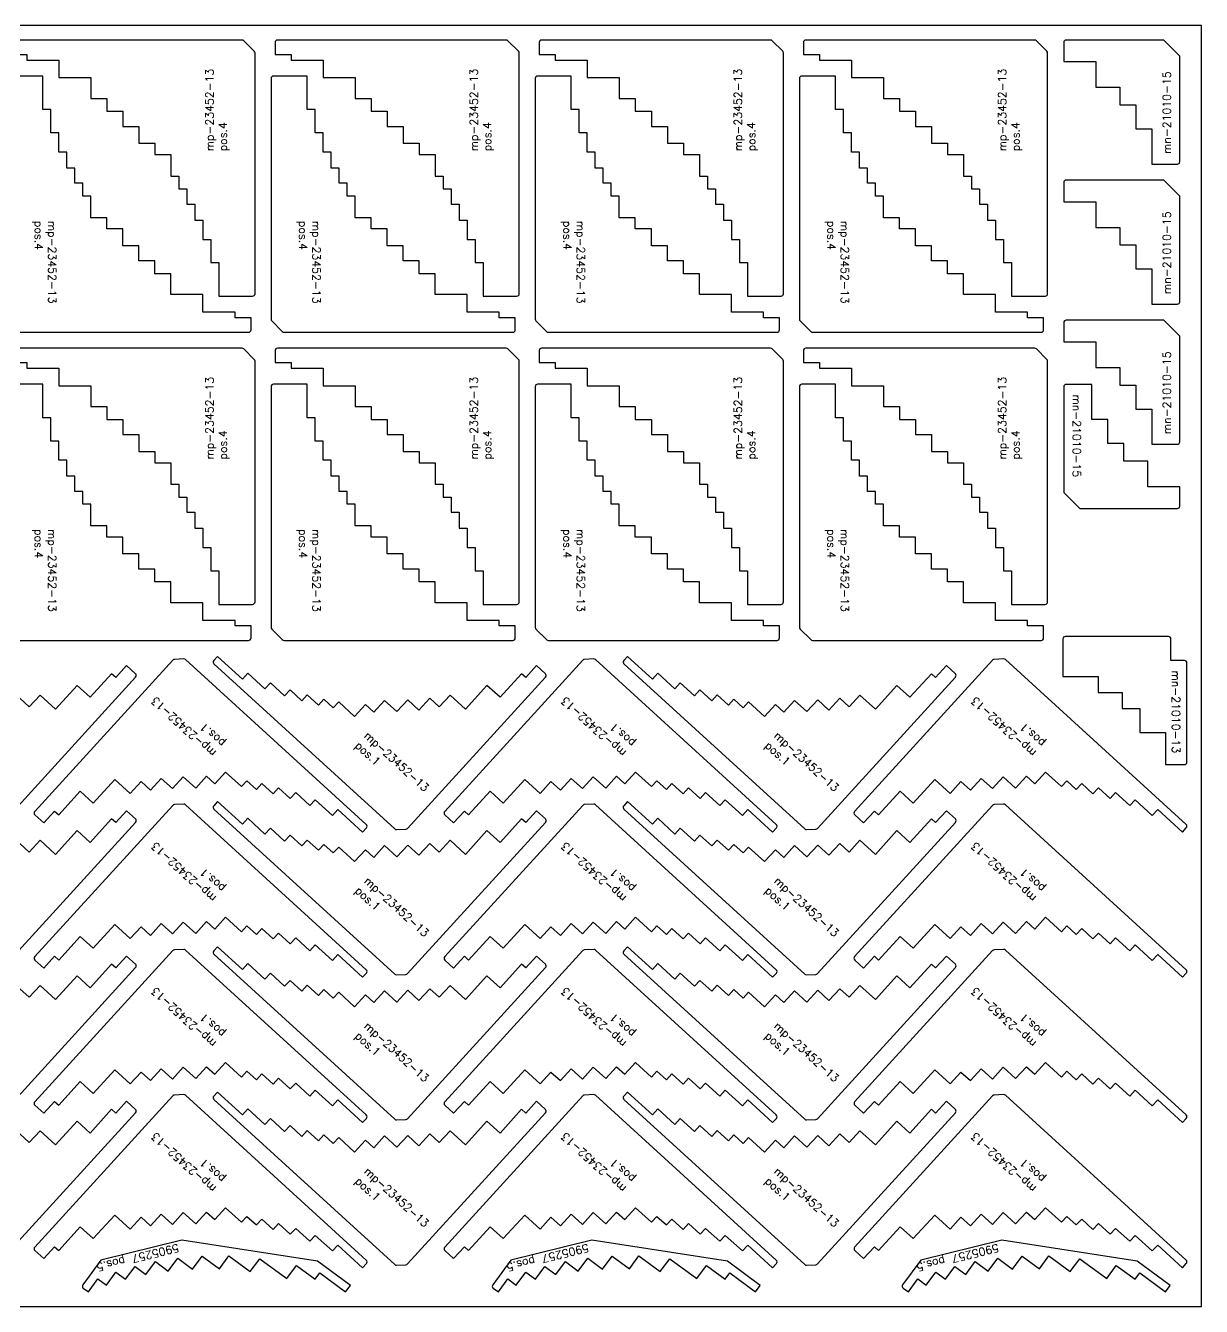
# Model space of a CAD drawing. Header units: millimetres. Extents: x 2625 to 5125, y -105 to 1600.
# Drawn here: x 3656 to 5125, y 0 to 1600 of the extents above; entities that cross this region are included whole.
import ezdxf

# ---------------------------------------------------------------- set-up
doc = ezdxf.new("R2010")
doc.units = ezdxf.units.MM
for name, color, linetype in [('5905257', 7, 'Continuous'), ('MN-21010 13', 7, 'Continuous'), ('MN-21010-15', 7, 'Continuous'), ('mp-23452-13', 7, 'Continuous'), ('sheet', 24, 'Continuous'), ('Texto', 7, 'Continuous')]:
    doc.layers.add(name, color=color, linetype=linetype)
doc.styles.get("Standard").update_dxf_attribs({"font": 'txt.shx'})

msp = doc.modelspace()

# ---------------------------------------------------------------- linework, layer by layer
at = {"layer": '5905257', "color": 4}
for points in [[(4062.1, 26.2), (4021, 56.4), (3851.7, 82.6), (3750.4, 57.7), (3727.9, 27.1, 0.414214), (3728.5, 22.9), (3735, 18.2), (3746.8, 34.3), (3757.3, 26.6), (3769.1, 42.7), (3781.2, 33.9), (3793.1, 50), (3806.8, 39.9), (3818.6, 56), (3834.7, 44.2), (3846.6, 60.3), (3865.1, 46.7), (3876.9, 62.9), (3898.7, 46.9), (3910.5, 63), (3937.1, 43.5), (3949, 59.6), (3982.8, 34.8), (3994.7, 50.9), (4018, 33.8), (4024, 41.8), (4056.2, 18.2)], [(4574.1, 26.2), (4533, 56.4), (4363.7, 82.6), (4262.4, 57.7), (4239.9, 27.1, 0.414214), (4240.6, 22.9), (4247, 18.2), (4258.8, 34.3), (4269.3, 26.6), (4281.2, 42.7), (4293.2, 33.9), (4305.1, 50), (4318.8, 39.9), (4330.6, 56), (4346.7, 44.2), (4358.6, 60.3), (4377.1, 46.7), (4388.9, 62.9), (4410.7, 46.9), (4422.5, 63), (4449.2, 43.5), (4461, 59.6), (4494.8, 34.8), (4506.7, 50.9), (4530.1, 33.8), (4536, 41.8), (4568.2, 18.2)], [(5086.2, 26.2), (5045, 56.4), (4875.7, 82.6), (4774.4, 57.7), (4751.9, 27.1, 0.414214), (4752.6, 22.9), (4759, 18.2), (4770.9, 34.3), (4781.3, 26.6), (4793.2, 42.7), (4805.3, 33.9), (4817.1, 50), (4830.8, 39.9), (4842.6, 56), (4858.8, 44.2), (4870.6, 60.3), (4889.1, 46.7), (4901, 62.9), (4922.7, 46.9), (4934.6, 63), (4961.2, 43.5), (4973, 59.6), (5006.9, 34.8), (5018.7, 50.9), (5042.1, 33.8), (5048, 41.8), (5080.2, 18.2)]]:
    msp.add_lwpolyline(points, format="xyb", close=True, dxfattribs=at)
at = {"layer": 'MN-21010 13', "color": 4}
msp.add_lwpolyline([(5087, 806.8), (5087, 833.8, 0.414214), (5084, 836.8), (4955, 836.8, 0.414214), (4952, 833.8), (4952, 786.8), (4996, 786.8), (4996, 766.8), (5026, 766.8), (5026, 746.8), (5048, 746.8), (5048, 716.8), (5080, 716.8), (5080, 676.8), (5104, 676.8, 0.414214), (5107, 679.8), (5107, 803.8, 0.414214), (5104, 806.8)], format="xyb", close=True, dxfattribs=at)
at = {"layer": 'MN-21010-15', "color": 4}
for points in [[(5095, 1427, 0.414214), (5098, 1430), (5098, 1562), (5078, 1582), (4956, 1582, 0.414214), (4953, 1579), (4953, 1555), (4993, 1555), (4993, 1523), (5023, 1523), (5023, 1501), (5043, 1501), (5043, 1471), (5063, 1471), (5063, 1427)], [(5095, 1252, 0.414214), (5098, 1255), (5098, 1387), (5078, 1407), (4956, 1407, 0.414214), (4953, 1404), (4953, 1380), (4993, 1380), (4993, 1348), (5023, 1348), (5023, 1326), (5043, 1326), (5043, 1296), (5063, 1296), (5063, 1252)], [(5095, 1077, 0.414214), (5098, 1080), (5098, 1212), (5078, 1232), (4956, 1232, 0.414214), (4953, 1229), (4953, 1205), (4993, 1205), (4993, 1173), (5023, 1173), (5023, 1151), (5043, 1151), (5043, 1121), (5063, 1121), (5063, 1077)], [(4956, 1151.8, 0.414214), (4953, 1148.8), (4953, 1016.8), (4973, 996.8), (5095, 996.8, 0.414214), (5098, 999.8), (5098, 1023.8), (5058, 1023.8), (5058, 1055.8), (5028, 1055.8), (5028, 1077.8), (5008, 1077.8), (5008, 1107.8), (4988, 1107.8), (4988, 1151.8)]]:
    msp.add_lwpolyline(points, format="xyb", close=True, dxfattribs=at)
at = {"layer": 'mp-23452-13', "color": 4}
for points in [[(3638, 1564), (3658, 1564), (3658, 1557), (3698, 1557), (3698, 1535), (3738, 1535), (3738, 1509), (3758, 1509), (3758, 1493), (3778, 1493), (3778, 1474), (3798, 1474), (3798, 1453), (3818, 1453), (3818, 1439), (3838, 1439), (3838, 1412), (3848, 1412), (3848, 1396), (3858, 1396), (3858, 1377), (3868, 1377), (3868, 1357), (3878, 1357), (3878, 1333), (3888, 1333), (3888, 1304), (3898, 1304), (3898, 1262), (3940, 1262, 0.414214), (3943, 1265), (3943, 1565.8, 0.198912), (3942.1, 1567.9), (3928.9, 1581.1, 0.198912), (3926.8, 1582), (3641, 1582, 0.414214)], [(3649.2, 1217), (3935, 1217, 0.414214), (3938, 1220), (3938, 1235), (3918, 1235), (3918, 1242), (3878, 1242), (3878, 1264), (3838, 1264), (3838, 1290), (3818, 1290), (3818, 1306), (3798, 1306), (3798, 1325), (3778, 1325), (3778, 1346), (3758, 1346), (3758, 1360), (3738, 1360), (3738, 1387), (3728, 1387), (3728, 1403), (3718, 1403), (3718, 1422), (3708, 1422), (3708, 1442), (3698, 1442), (3698, 1466), (3688, 1466), (3688, 1495), (3678, 1495), (3678, 1537), (3636, 1537, 0.414214)], [(3638, 1179), (3658, 1179), (3658, 1172), (3698, 1172), (3698, 1150), (3738, 1150), (3738, 1124), (3758, 1124), (3758, 1108), (3778, 1108), (3778, 1089), (3798, 1089), (3798, 1068), (3818, 1068), (3818, 1054), (3838, 1054), (3838, 1027), (3848, 1027), (3848, 1011), (3858, 1011), (3858, 992), (3868, 992), (3868, 972), (3878, 972), (3878, 948), (3888, 948), (3888, 919), (3898, 919), (3898, 877), (3940, 877, 0.414214), (3943, 880), (3943, 1180.8, 0.198912), (3942.1, 1182.9), (3928.9, 1196.1, 0.198912), (3926.8, 1197), (3641, 1197, 0.414214)], [(3649.2, 832), (3935, 832, 0.414214), (3938, 835), (3938, 850), (3918, 850), (3918, 857), (3878, 857), (3878, 879), (3838, 879), (3838, 905), (3818, 905), (3818, 921), (3798, 921), (3798, 940), (3778, 940), (3778, 961), (3758, 961), (3758, 975), (3738, 975), (3738, 1002), (3728, 1002), (3728, 1018), (3718, 1018), (3718, 1037), (3708, 1037), (3708, 1057), (3698, 1057), (3698, 1081), (3688, 1081), (3688, 1110), (3678, 1110), (3678, 1152), (3636, 1152, 0.414214)], [(3621.5, 597.2), (3793.9, 786.1, 0.414214), (3793.7, 790.4), (3782.6, 800.5), (3769.1, 785.7), (3763.9, 790.4), (3737, 760.9), (3720.7, 775.7), (3693.7, 746.2), (3674.5, 763.7), (3661.1, 748.9), (3649.2, 759.7)], [(3621.5, 415.8), (3793.9, 604.7, 0.414214), (3793.7, 609), (3782.6, 619.1), (3769.1, 604.3), (3763.9, 609), (3737, 579.5), (3720.7, 594.3), (3693.7, 564.7), (3674.5, 582.3), (3661.1, 567.5), (3649.2, 578.3)], [(3621.5, 234.4), (3793.9, 423.3, 0.414214), (3793.7, 427.5), (3782.6, 437.7), (3769.1, 422.9), (3763.9, 427.6), (3737, 398.1), (3720.7, 412.9), (3693.7, 383.3), (3674.5, 400.9), (3661.1, 386.1), (3649.2, 396.9)], [(3621.5, 53), (3793.9, 241.9, 0.414214), (3793.7, 246.1), (3782.6, 256.2), (3769.1, 241.5), (3763.9, 246.2), (3737, 216.6), (3720.7, 231.5), (3693.7, 201.9), (3674.5, 219.5), (3661.1, 204.7), (3649.2, 215.5)]]:
    msp.add_lwpolyline(points, format="xyb", dxfattribs=at)
for points in [[(4228, 1262), (4270, 1262, 0.414214), (4273, 1265), (4273, 1565.8, 0.198912), (4272.1, 1567.9), (4258.9, 1581.1, 0.198912), (4256.8, 1582), (3971, 1582, 0.414214), (3968, 1579), (3968, 1564), (3988, 1564), (3988, 1557), (4028, 1557), (4028, 1535), (4068, 1535), (4068, 1509), (4088, 1509), (4088, 1493), (4108, 1493), (4108, 1474), (4128, 1474), (4128, 1453), (4148, 1453), (4148, 1439), (4168, 1439), (4168, 1412), (4178, 1412), (4178, 1396), (4188, 1396), (4188, 1377), (4198, 1377), (4198, 1357), (4208, 1357), (4208, 1333), (4218, 1333), (4218, 1304), (4228, 1304)], [(4558, 1262), (4600, 1262, 0.414214), (4603, 1265), (4603, 1565.8, 0.198912), (4602.1, 1567.9), (4588.9, 1581.1, 0.198912), (4586.8, 1582), (4301, 1582, 0.414214), (4298, 1579), (4298, 1564), (4318, 1564), (4318, 1557), (4358, 1557), (4358, 1535), (4398, 1535), (4398, 1509), (4418, 1509), (4418, 1493), (4438, 1493), (4438, 1474), (4458, 1474), (4458, 1453), (4478, 1453), (4478, 1439), (4498, 1439), (4498, 1412), (4508, 1412), (4508, 1396), (4518, 1396), (4518, 1377), (4528, 1377), (4528, 1357), (4538, 1357), (4538, 1333), (4548, 1333), (4548, 1304), (4558, 1304)], [(4888, 1262), (4930, 1262, 0.414214), (4933, 1265), (4933, 1565.8, 0.198912), (4932.1, 1567.9), (4918.9, 1581.1, 0.198912), (4916.8, 1582), (4631, 1582, 0.414214), (4628, 1579), (4628, 1564), (4648, 1564), (4648, 1557), (4688, 1557), (4688, 1535), (4728, 1535), (4728, 1509), (4748, 1509), (4748, 1493), (4768, 1493), (4768, 1474), (4788, 1474), (4788, 1453), (4808, 1453), (4808, 1439), (4828, 1439), (4828, 1412), (4838, 1412), (4838, 1396), (4848, 1396), (4848, 1377), (4858, 1377), (4858, 1357), (4868, 1357), (4868, 1333), (4878, 1333), (4878, 1304), (4888, 1304)], [(4008, 1537), (3966, 1537, 0.414214), (3963, 1534), (3963, 1233.2, 0.198912), (3963.9, 1231.1), (3977.1, 1217.9, 0.198912), (3979.2, 1217), (4265, 1217, 0.414214), (4268, 1220), (4268, 1235), (4248, 1235), (4248, 1242), (4208, 1242), (4208, 1264), (4168, 1264), (4168, 1290), (4148, 1290), (4148, 1306), (4128, 1306), (4128, 1325), (4108, 1325), (4108, 1346), (4088, 1346), (4088, 1360), (4068, 1360), (4068, 1387), (4058, 1387), (4058, 1403), (4048, 1403), (4048, 1422), (4038, 1422), (4038, 1442), (4028, 1442), (4028, 1466), (4018, 1466), (4018, 1495), (4008, 1495)], [(4338, 1537), (4296, 1537, 0.414214), (4293, 1534), (4293, 1233.2, 0.198912), (4293.9, 1231.1), (4307.1, 1217.9, 0.198912), (4309.2, 1217), (4595, 1217, 0.414214), (4598, 1220), (4598, 1235), (4578, 1235), (4578, 1242), (4538, 1242), (4538, 1264), (4498, 1264), (4498, 1290), (4478, 1290), (4478, 1306), (4458, 1306), (4458, 1325), (4438, 1325), (4438, 1346), (4418, 1346), (4418, 1360), (4398, 1360), (4398, 1387), (4388, 1387), (4388, 1403), (4378, 1403), (4378, 1422), (4368, 1422), (4368, 1442), (4358, 1442), (4358, 1466), (4348, 1466), (4348, 1495), (4338, 1495)], [(4668, 1537), (4626, 1537, 0.414214), (4623, 1534), (4623, 1233.2, 0.198912), (4623.9, 1231.1), (4637.1, 1217.9, 0.198912), (4639.2, 1217), (4925, 1217, 0.414214), (4928, 1220), (4928, 1235), (4908, 1235), (4908, 1242), (4868, 1242), (4868, 1264), (4828, 1264), (4828, 1290), (4808, 1290), (4808, 1306), (4788, 1306), (4788, 1325), (4768, 1325), (4768, 1346), (4748, 1346), (4748, 1360), (4728, 1360), (4728, 1387), (4718, 1387), (4718, 1403), (4708, 1403), (4708, 1422), (4698, 1422), (4698, 1442), (4688, 1442), (4688, 1466), (4678, 1466), (4678, 1495), (4668, 1495)], [(4228, 877), (4270, 877, 0.414214), (4273, 880), (4273, 1180.8, 0.198912), (4272.1, 1182.9), (4258.9, 1196.1, 0.198912), (4256.8, 1197), (3971, 1197, 0.414214), (3968, 1194), (3968, 1179), (3988, 1179), (3988, 1172), (4028, 1172), (4028, 1150), (4068, 1150), (4068, 1124), (4088, 1124), (4088, 1108), (4108, 1108), (4108, 1089), (4128, 1089), (4128, 1068), (4148, 1068), (4148, 1054), (4168, 1054), (4168, 1027), (4178, 1027), (4178, 1011), (4188, 1011), (4188, 992), (4198, 992), (4198, 972), (4208, 972), (4208, 948), (4218, 948), (4218, 919), (4228, 919)], [(4558, 877), (4600, 877, 0.414214), (4603, 880), (4603, 1180.8, 0.198912), (4602.1, 1182.9), (4588.9, 1196.1, 0.198912), (4586.8, 1197), (4301, 1197, 0.414214), (4298, 1194), (4298, 1179), (4318, 1179), (4318, 1172), (4358, 1172), (4358, 1150), (4398, 1150), (4398, 1124), (4418, 1124), (4418, 1108), (4438, 1108), (4438, 1089), (4458, 1089), (4458, 1068), (4478, 1068), (4478, 1054), (4498, 1054), (4498, 1027), (4508, 1027), (4508, 1011), (4518, 1011), (4518, 992), (4528, 992), (4528, 972), (4538, 972), (4538, 948), (4548, 948), (4548, 919), (4558, 919)], [(4888, 877), (4930, 877, 0.414214), (4933, 880), (4933, 1180.8, 0.198912), (4932.1, 1182.9), (4918.9, 1196.1, 0.198912), (4916.8, 1197), (4631, 1197, 0.414214), (4628, 1194), (4628, 1179), (4648, 1179), (4648, 1172), (4688, 1172), (4688, 1150), (4728, 1150), (4728, 1124), (4748, 1124), (4748, 1108), (4768, 1108), (4768, 1089), (4788, 1089), (4788, 1068), (4808, 1068), (4808, 1054), (4828, 1054), (4828, 1027), (4838, 1027), (4838, 1011), (4848, 1011), (4848, 992), (4858, 992), (4858, 972), (4868, 972), (4868, 948), (4878, 948), (4878, 919), (4888, 919)], [(4008, 1152), (3966, 1152, 0.414214), (3963, 1149), (3963, 848.2, 0.198912), (3963.9, 846.1), (3977.1, 832.9, 0.198912), (3979.2, 832), (4265, 832, 0.414214), (4268, 835), (4268, 850), (4248, 850), (4248, 857), (4208, 857), (4208, 879), (4168, 879), (4168, 905), (4148, 905), (4148, 921), (4128, 921), (4128, 940), (4108, 940), (4108, 961), (4088, 961), (4088, 975), (4068, 975), (4068, 1002), (4058, 1002), (4058, 1018), (4048, 1018), (4048, 1037), (4038, 1037), (4038, 1057), (4028, 1057), (4028, 1081), (4018, 1081), (4018, 1110), (4008, 1110)], [(4338, 1152), (4296, 1152, 0.414214), (4293, 1149), (4293, 848.2, 0.198912), (4293.9, 846.1), (4307.1, 832.9, 0.198912), (4309.2, 832), (4595, 832, 0.414214), (4598, 835), (4598, 850), (4578, 850), (4578, 857), (4538, 857), (4538, 879), (4498, 879), (4498, 905), (4478, 905), (4478, 921), (4458, 921), (4458, 940), (4438, 940), (4438, 961), (4418, 961), (4418, 975), (4398, 975), (4398, 1002), (4388, 1002), (4388, 1018), (4378, 1018), (4378, 1037), (4368, 1037), (4368, 1057), (4358, 1057), (4358, 1081), (4348, 1081), (4348, 1110), (4338, 1110)], [(4668, 1152), (4626, 1152, 0.414214), (4623, 1149), (4623, 848.2, 0.198912), (4623.9, 846.1), (4637.1, 832.9, 0.198912), (4639.2, 832), (4925, 832, 0.414214), (4928, 835), (4928, 850), (4908, 850), (4908, 857), (4868, 857), (4868, 879), (4828, 879), (4828, 905), (4808, 905), (4808, 921), (4788, 921), (4788, 940), (4768, 940), (4768, 961), (4748, 961), (4748, 975), (4728, 975), (4728, 1002), (4718, 1002), (4718, 1018), (4708, 1018), (4708, 1037), (4698, 1037), (4698, 1057), (4688, 1057), (4688, 1081), (4678, 1081), (4678, 1110), (4668, 1110)], [(4077.4, 592.5), (4082.2, 597.7, 0.414214), (4082, 601.9), (3856.1, 808, 0.198912), (3854, 808.8), (3842.3, 808.3, 0.198912), (3840.2, 807.3), (3667.8, 618.4, 0.414214), (3668, 614.1), (3679.1, 604), (3692.6, 618.8), (3697.8, 614.1), (3724.7, 643.6), (3741, 628.8), (3767.9, 658.3), (3787.1, 640.8), (3800.6, 655.6), (3812.4, 644.8), (3825.9, 659.6), (3840, 646.8), (3853.4, 661.5), (3869, 647.4), (3882.4, 662.2), (3892.8, 652.7), (3906.3, 667.5), (3926.2, 649.3), (3932.9, 656.7), (3944.8, 645.9), (3951.5, 653.3), (3965.5, 640.5), (3972.3, 647.9), (3987.1, 634.4), (3993.8, 641.8), (4011.5, 625.6), (4018.3, 633), (4039.7, 613.4), (4046.4, 620.8)], [(3896.3, 812), (3891.5, 806.8, 0.414214), (3891.7, 802.6), (4117.6, 596.5, 0.198912), (4119.7, 595.7), (4131.4, 596.2, 0.198912), (4133.5, 597.2), (4305.9, 786.1, 0.414214), (4305.7, 790.4), (4294.6, 800.5), (4281.1, 785.7), (4275.9, 790.4), (4249, 760.9), (4232.7, 775.7), (4205.8, 746.2), (4186.6, 763.7), (4173.1, 748.9), (4161.3, 759.7), (4147.8, 744.9), (4133.7, 757.7), (4120.3, 743), (4104.7, 757.1), (4091.3, 742.3), (4080.9, 751.8), (4067.4, 737), (4047.5, 755.2), (4040.8, 747.8), (4028.9, 758.6), (4022.2, 751.2), (4008.2, 764), (4001.4, 756.6), (3986.7, 770.1), (3979.9, 762.7), (3962.2, 778.9), (3955.4, 771.5), (3934, 791.1), (3927.3, 783.7)], [(4589.5, 592.5), (4594.2, 597.7, 0.414214), (4594, 601.9), (4368.1, 808, 0.198912), (4366, 808.8), (4354.3, 808.3, 0.198912), (4352.3, 807.3), (4179.9, 618.4, 0.414214), (4180, 614.1), (4191.1, 604), (4204.6, 618.8), (4209.8, 614.1), (4236.7, 643.6), (4253, 628.8), (4280, 658.3), (4299.2, 640.8), (4312.6, 655.6), (4324.5, 644.8), (4337.9, 659.6), (4352, 646.8), (4365.5, 661.5), (4381, 647.4), (4394.5, 662.2), (4404.8, 652.7), (4418.3, 667.5), (4438.2, 649.3), (4445, 656.7), (4456.8, 645.9), (4463.5, 653.3), (4477.6, 640.5), (4484.3, 647.9), (4499.1, 634.4), (4505.8, 641.8), (4523.5, 625.6), (4530.3, 633), (4551.7, 613.4), (4558.4, 620.8)], [(4408.3, 812), (4403.6, 806.8, 0.414214), (4403.7, 802.6), (4629.6, 596.5, 0.198912), (4631.8, 595.7), (4643.4, 596.2, 0.198912), (4645.5, 597.2), (4817.9, 786.1, 0.414214), (4817.7, 790.4), (4806.6, 800.5), (4793.1, 785.7), (4788, 790.4), (4761, 760.9), (4744.7, 775.7), (4717.8, 746.2), (4698.6, 763.7), (4685.1, 748.9), (4673.3, 759.7), (4659.8, 744.9), (4645.8, 757.7), (4632.3, 743), (4616.8, 757.1), (4603.3, 742.3), (4592.9, 751.8), (4579.5, 737), (4559.5, 755.2), (4552.8, 747.8), (4541, 758.6), (4534.2, 751.2), (4520.2, 764), (4513.4, 756.6), (4498.7, 770.1), (4491.9, 762.7), (4474.2, 778.9), (4467.5, 771.5), (4446, 791.1), (4439.3, 783.7)], [(5101.5, 592.5), (5106.2, 597.7, 0.414214), (5106, 601.9), (4880.2, 808, 0.198912), (4878, 808.8), (4866.3, 808.3, 0.198912), (4864.3, 807.3), (4691.9, 618.4, 0.414214), (4692.1, 614.1), (4703.1, 604), (4716.6, 618.8), (4721.8, 614.1), (4748.8, 643.6), (4765, 628.8), (4792, 658.3), (4811.2, 640.8), (4824.7, 655.6), (4836.5, 644.8), (4850, 659.6), (4864, 646.8), (4877.5, 661.5), (4893, 647.4), (4906.5, 662.2), (4916.8, 652.7), (4930.3, 667.5), (4950.2, 649.3), (4957, 656.7), (4968.8, 645.9), (4975.5, 653.3), (4989.6, 640.5), (4996.3, 647.9), (5011.1, 634.4), (5017.8, 641.8), (5035.5, 625.6), (5042.3, 633), (5063.7, 613.4), (5070.5, 620.8)], [(4077.4, 411.1), (4082.2, 416.3, 0.414214), (4082, 420.5), (3856.1, 626.6, 0.198912), (3854, 627.4), (3842.3, 626.8, 0.198912), (3840.2, 625.9), (3667.8, 437, 0.414214), (3668, 432.7), (3679.1, 422.6), (3692.6, 437.4), (3697.8, 432.7), (3724.7, 462.2), (3741, 447.4), (3767.9, 476.9), (3787.1, 459.4), (3800.6, 474.2), (3812.4, 463.4), (3825.9, 478.2), (3840, 465.4), (3853.4, 480.1), (3869, 466), (3882.4, 480.7), (3892.8, 471.3), (3906.3, 486.1), (3926.2, 467.9), (3932.9, 475.3), (3944.8, 464.5), (3951.5, 471.9), (3965.5, 459.1), (3972.3, 466.4), (3987.1, 453), (3993.8, 460.3), (4011.5, 444.2), (4018.3, 451.6), (4039.7, 432), (4046.4, 439.4)], [(3896.3, 630.6), (3891.5, 625.4, 0.414214), (3891.7, 621.2), (4117.6, 415.1, 0.198912), (4119.7, 414.3), (4131.4, 414.8, 0.198912), (4133.5, 415.8), (4305.9, 604.7, 0.414214), (4305.7, 609), (4294.6, 619.1), (4281.1, 604.3), (4275.9, 609), (4249, 579.5), (4232.7, 594.3), (4205.8, 564.7), (4186.6, 582.3), (4173.1, 567.5), (4161.3, 578.3), (4147.8, 563.5), (4133.7, 576.3), (4120.3, 561.5), (4104.7, 575.7), (4091.3, 560.9), (4080.9, 570.4), (4067.4, 555.6), (4047.5, 573.8), (4040.8, 566.4), (4028.9, 577.2), (4022.2, 569.8), (4008.2, 582.6), (4001.4, 575.2), (3986.7, 588.7), (3979.9, 581.3), (3962.2, 597.5), (3955.4, 590.1), (3934, 609.7), (3927.3, 602.3)], [(4589.5, 411.1), (4594.2, 416.3, 0.414214), (4594, 420.5), (4368.1, 626.6, 0.198912), (4366, 627.4), (4354.3, 626.8, 0.198912), (4352.3, 625.9), (4179.9, 437, 0.414214), (4180, 432.7), (4191.1, 422.6), (4204.6, 437.4), (4209.8, 432.7), (4236.7, 462.2), (4253, 447.4), (4280, 476.9), (4299.2, 459.4), (4312.6, 474.2), (4324.5, 463.4), (4337.9, 478.2), (4352, 465.4), (4365.5, 480.1), (4381, 466), (4394.5, 480.7), (4404.8, 471.3), (4418.3, 486.1), (4438.2, 467.9), (4445, 475.3), (4456.8, 464.5), (4463.5, 471.9), (4477.6, 459.1), (4484.3, 466.4), (4499.1, 453), (4505.8, 460.3), (4523.5, 444.2), (4530.3, 451.6), (4551.7, 432), (4558.4, 439.4)], [(4408.3, 630.6), (4403.6, 625.4, 0.414214), (4403.7, 621.2), (4629.6, 415.1, 0.198912), (4631.8, 414.3), (4643.4, 414.8, 0.198912), (4645.5, 415.8), (4817.9, 604.7, 0.414214), (4817.7, 609), (4806.6, 619.1), (4793.1, 604.3), (4788, 609), (4761, 579.5), (4744.7, 594.3), (4717.8, 564.7), (4698.6, 582.3), (4685.1, 567.5), (4673.3, 578.3), (4659.8, 563.5), (4645.8, 576.3), (4632.3, 561.5), (4616.8, 575.7), (4603.3, 560.9), (4592.9, 570.4), (4579.5, 555.6), (4559.5, 573.8), (4552.8, 566.4), (4541, 577.2), (4534.2, 569.8), (4520.2, 582.6), (4513.4, 575.2), (4498.7, 588.7), (4491.9, 581.3), (4474.2, 597.5), (4467.5, 590.1), (4446, 609.7), (4439.3, 602.3)], [(5101.5, 411.1), (5106.2, 416.3, 0.414214), (5106, 420.5), (4880.2, 626.6, 0.198912), (4878, 627.4), (4866.3, 626.8, 0.198912), (4864.3, 625.9), (4691.9, 437, 0.414214), (4692.1, 432.7), (4703.1, 422.6), (4716.6, 437.4), (4721.8, 432.7), (4748.8, 462.2), (4765, 447.4), (4792, 476.9), (4811.2, 459.4), (4824.7, 474.2), (4836.5, 463.4), (4850, 478.2), (4864, 465.4), (4877.5, 480.1), (4893, 466), (4906.5, 480.7), (4916.8, 471.3), (4930.3, 486.1), (4950.2, 467.9), (4957, 475.3), (4968.8, 464.5), (4975.5, 471.9), (4989.6, 459.1), (4996.3, 466.4), (5011.1, 453), (5017.8, 460.3), (5035.5, 444.2), (5042.3, 451.6), (5063.7, 432), (5070.5, 439.4)], [(3896.3, 449.2), (3891.5, 444, 0.414214), (3891.7, 439.8), (4117.6, 233.7, 0.198912), (4119.7, 232.9), (4131.4, 233.4, 0.198912), (4133.5, 234.4), (4305.9, 423.3, 0.414214), (4305.7, 427.5), (4294.6, 437.7), (4281.1, 422.9), (4275.9, 427.6), (4249, 398.1), (4232.7, 412.9), (4205.8, 383.3), (4186.6, 400.9), (4173.1, 386.1), (4161.3, 396.9), (4147.8, 382.1), (4133.7, 394.9), (4120.3, 380.1), (4104.7, 394.3), (4091.3, 379.5), (4080.9, 389), (4067.4, 374.2), (4047.5, 392.4), (4040.8, 385), (4028.9, 395.8), (4022.2, 388.4), (4008.2, 401.2), (4001.4, 393.8), (3986.7, 407.3), (3979.9, 399.9), (3962.2, 416.1), (3955.4, 408.7), (3934, 428.2), (3927.3, 420.9)], [(4408.3, 449.2), (4403.6, 444, 0.414214), (4403.7, 439.8), (4629.6, 233.7, 0.198912), (4631.8, 232.9), (4643.4, 233.4, 0.198912), (4645.5, 234.4), (4817.9, 423.3, 0.414214), (4817.7, 427.5), (4806.6, 437.7), (4793.1, 422.9), (4788, 427.6), (4761, 398.1), (4744.7, 412.9), (4717.8, 383.3), (4698.6, 400.9), (4685.1, 386.1), (4673.3, 396.9), (4659.8, 382.1), (4645.8, 394.9), (4632.3, 380.1), (4616.8, 394.3), (4603.3, 379.5), (4592.9, 389), (4579.5, 374.2), (4559.5, 392.4), (4552.8, 385), (4541, 395.8), (4534.2, 388.4), (4520.2, 401.2), (4513.4, 393.8), (4498.7, 407.3), (4491.9, 399.9), (4474.2, 416.1), (4467.5, 408.7), (4446, 428.2), (4439.3, 420.9)], [(4077.4, 229.7), (4082.2, 234.8, 0.414214), (4082, 239.1), (3856.1, 445.2, 0.198912), (3854, 446), (3842.3, 445.4, 0.198912), (3840.2, 444.5), (3667.8, 255.5, 0.414214), (3668, 251.3), (3679.1, 241.2), (3692.6, 256), (3697.8, 251.3), (3724.7, 280.8), (3741, 266), (3767.9, 295.5), (3787.1, 278), (3800.6, 292.8), (3812.4, 282), (3825.9, 296.7), (3840, 283.9), (3853.4, 298.7), (3869, 284.6), (3882.4, 299.3), (3892.8, 289.9), (3906.3, 304.7), (3926.2, 286.5), (3932.9, 293.9), (3944.8, 283.1), (3951.5, 290.5), (3965.5, 277.6), (3972.3, 285), (3987.1, 271.6), (3993.8, 278.9), (4011.5, 262.8), (4018.3, 270.1), (4039.7, 250.6), (4046.4, 258)], [(4589.5, 229.7), (4594.2, 234.8, 0.414214), (4594, 239.1), (4368.1, 445.2, 0.198912), (4366, 446), (4354.3, 445.4, 0.198912), (4352.3, 444.5), (4179.9, 255.5, 0.414214), (4180, 251.3), (4191.1, 241.2), (4204.6, 256), (4209.8, 251.3), (4236.7, 280.8), (4253, 266), (4280, 295.5), (4299.2, 278), (4312.6, 292.8), (4324.5, 282), (4337.9, 296.7), (4352, 283.9), (4365.5, 298.7), (4381, 284.6), (4394.5, 299.3), (4404.8, 289.9), (4418.3, 304.7), (4438.2, 286.5), (4445, 293.9), (4456.8, 283.1), (4463.5, 290.5), (4477.6, 277.6), (4484.3, 285), (4499.1, 271.6), (4505.8, 278.9), (4523.5, 262.8), (4530.3, 270.1), (4551.7, 250.6), (4558.4, 258)], [(5101.5, 229.7), (5106.2, 234.8, 0.414214), (5106, 239.1), (4880.2, 445.2, 0.198912), (4878, 446), (4866.3, 445.4, 0.198912), (4864.3, 444.5), (4691.9, 255.5, 0.414214), (4692.1, 251.3), (4703.1, 241.2), (4716.6, 256), (4721.8, 251.3), (4748.8, 280.8), (4765, 266), (4792, 295.5), (4811.2, 278), (4824.7, 292.8), (4836.5, 282), (4850, 296.7), (4864, 283.9), (4877.5, 298.7), (4893, 284.6), (4906.5, 299.3), (4916.8, 289.9), (4930.3, 304.7), (4950.2, 286.5), (4957, 293.9), (4968.8, 283.1), (4975.5, 290.5), (4989.6, 277.6), (4996.3, 285), (5011.1, 271.6), (5017.8, 278.9), (5035.5, 262.8), (5042.3, 270.1), (5063.7, 250.6), (5070.5, 258)], [(4077.4, 48.3), (4082.2, 53.4, 0.414214), (4082, 57.7), (3856.1, 263.8, 0.198912), (3854, 264.6), (3842.3, 264, 0.198912), (3840.2, 263.1), (3667.8, 74.1, 0.414214), (3668, 69.9), (3679.1, 59.8), (3692.6, 74.6), (3697.8, 69.8), (3724.7, 99.4), (3741, 84.6), (3767.9, 114.1), (3787.1, 96.6), (3800.6, 111.4), (3812.4, 100.6), (3825.9, 115.3), (3840, 102.5), (3853.4, 117.3), (3869, 103.1), (3882.4, 117.9), (3892.8, 108.5), (3906.3, 123.3), (3926.2, 105.1), (3932.9, 112.4), (3944.8, 101.7), (3951.5, 109), (3965.5, 96.2), (3972.3, 103.6), (3987.1, 90.1), (3993.8, 97.5), (4011.5, 81.4), (4018.3, 88.7), (4039.7, 69.2), (4046.4, 76.6)], [(3896.3, 267.8), (3891.5, 262.6, 0.414214), (3891.7, 258.4), (4117.6, 52.3, 0.198912), (4119.7, 51.5), (4131.4, 52, 0.198912), (4133.5, 53), (4305.9, 241.9, 0.414214), (4305.7, 246.1), (4294.6, 256.2), (4281.1, 241.5), (4275.9, 246.2), (4249, 216.6), (4232.7, 231.5), (4205.8, 201.9), (4186.6, 219.5), (4173.1, 204.7), (4161.3, 215.5), (4147.8, 200.7), (4133.7, 213.5), (4120.3, 198.7), (4104.7, 212.9), (4091.3, 198.1), (4080.9, 207.5), (4067.4, 192.8), (4047.5, 211), (4040.8, 203.6), (4028.9, 214.4), (4022.2, 207), (4008.2, 219.8), (4001.4, 212.4), (3986.7, 225.9), (3979.9, 218.5), (3962.2, 234.7), (3955.4, 227.3), (3934, 246.8), (3927.3, 239.5)], [(4589.5, 48.3), (4594.2, 53.4, 0.414214), (4594, 57.7), (4368.1, 263.8, 0.198912), (4366, 264.6), (4354.3, 264, 0.198912), (4352.3, 263.1), (4179.9, 74.1, 0.414214), (4180, 69.9), (4191.1, 59.8), (4204.6, 74.6), (4209.8, 69.8), (4236.7, 99.4), (4253, 84.6), (4280, 114.1), (4299.2, 96.6), (4312.6, 111.4), (4324.5, 100.6), (4337.9, 115.3), (4352, 102.5), (4365.5, 117.3), (4381, 103.1), (4394.5, 117.9), (4404.8, 108.5), (4418.3, 123.3), (4438.2, 105.1), (4445, 112.4), (4456.8, 101.7), (4463.5, 109), (4477.6, 96.2), (4484.3, 103.6), (4499.1, 90.1), (4505.8, 97.5), (4523.5, 81.4), (4530.3, 88.7), (4551.7, 69.2), (4558.4, 76.6)], [(4408.3, 267.8), (4403.6, 262.6, 0.414214), (4403.7, 258.4), (4629.6, 52.3, 0.198912), (4631.8, 51.5), (4643.4, 52, 0.198912), (4645.5, 53), (4817.9, 241.9, 0.414214), (4817.7, 246.1), (4806.6, 256.2), (4793.1, 241.5), (4788, 246.2), (4761, 216.6), (4744.7, 231.5), (4717.8, 201.9), (4698.6, 219.5), (4685.1, 204.7), (4673.3, 215.5), (4659.8, 200.7), (4645.8, 213.5), (4632.3, 198.7), (4616.8, 212.9), (4603.3, 198.1), (4592.9, 207.5), (4579.5, 192.8), (4559.5, 211), (4552.8, 203.6), (4541, 214.4), (4534.2, 207), (4520.2, 219.8), (4513.4, 212.4), (4498.7, 225.9), (4491.9, 218.5), (4474.2, 234.7), (4467.5, 227.3), (4446, 246.8), (4439.3, 239.5)], [(5101.5, 48.3), (5106.2, 53.4, 0.414214), (5106, 57.7), (4880.2, 263.8, 0.198912), (4878, 264.6), (4866.3, 264, 0.198912), (4864.3, 263.1), (4691.9, 74.1, 0.414214), (4692.1, 69.9), (4703.1, 59.8), (4716.6, 74.6), (4721.8, 69.8), (4748.8, 99.4), (4765, 84.6), (4792, 114.1), (4811.2, 96.6), (4824.7, 111.4), (4836.5, 100.6), (4850, 115.3), (4864, 102.5), (4877.5, 117.3), (4893, 103.1), (4906.5, 117.9), (4916.8, 108.5), (4930.3, 123.3), (4950.2, 105.1), (4957, 112.4), (4968.8, 101.7), (4975.5, 109), (4989.6, 96.2), (4996.3, 103.6), (5011.1, 90.1), (5017.8, 97.5), (5035.5, 81.4), (5042.3, 88.7), (5063.7, 69.2), (5070.5, 76.6)]]:
    msp.add_lwpolyline(points, format="xyb", close=True, dxfattribs=at)
at = {"layer": 'sheet', "color": 7}
msp.add_lwpolyline([(2625, 0), (5125, 0), (5125, 1600), (2625, 1600)], close=True, dxfattribs=at)

# ---------------------------------------------------------------- texts
at = {"layer": 'Texto', "color": 4, "char_height": 10, "attachment_point": 1}
for s, insert, width, rotation in [('mp-23452-13 pos.4', (3881.2, 1442.9), 60.76, 90), ('mp-23452-13 pos.4', (4211.2, 1442.9), 60.76, 90), ('mp-23452-13 pos.4', (4541.2, 1442.9), 60.76, 90), ('mp-23452-13 pos.4', (4871.2, 1442.9), 60.76, 90), ('mn-21010-15', (5076.7, 1439.6), 157.26, 90), ('mn-21010-15', (5076.7, 1264.6), 157.26, 90), ('mp-23452-13 pos.4', (3694.8, 1356.1), 60.76, 270), ('mp-23452-13 pos.4', (4024.8, 1356.1), 60.76, 270), ('mp-23452-13 pos.4', (4354.8, 1356.1), 60.76, 270), ('mp-23452-13 pos.4', (4684.8, 1356.1), 60.76, 270), ('mn-21010-15', (5076.7, 1089.6), 157.26, 90), ('mp-23452-13 pos.4', (3881.2, 1057.9), 60.76, 90), ('mp-23452-13 pos.4', (4211.2, 1057.9), 60.76, 90), ('mp-23452-13 pos.4', (4541.2, 1057.9), 60.76, 90), ('mp-23452-13 pos.4', (4871.2, 1057.9), 60.76, 90), ('mn-21010-15', (4974.3, 1139.2), 157.26, 270), ('mp-23452-13 pos.4', (3694.8, 971.1), 60.76, 270), ('mp-23452-13 pos.4', (4024.8, 971.1), 60.76, 270), ('mp-23452-13 pos.4', (4354.8, 971.1), 60.76, 270), ('mp-23452-13 pos.4', (4684.8, 971.1), 60.76, 270), ('mn-21010-13', (5098.3, 794.4), 203.795, 270), ('mp-23452-13 pos.1', (3888.6, 685.3), 60.76, 137.6172), ('mp-23452-13 pos.1', (4400.6, 685.3), 60.76, 137.6172), ('mp-23452-13 pos.1', (4912.6, 685.3), 60.76, 137.6172), ('mp-23452-13 pos.1', (4085.1, 719.2), 60.76, 317.6172), ('mp-23452-13 pos.1', (4597.1, 719.2), 60.76, 317.6172), ('mp-23452-13 pos.1', (3888.6, 503.9), 60.76, 137.6172), ('mp-23452-13 pos.1', (4400.6, 503.9), 60.76, 137.6172), ('mp-23452-13 pos.1', (4912.6, 503.9), 60.76, 137.6172), ('mp-23452-13 pos.1', (4085.1, 537.8), 60.76, 317.6172), ('mp-23452-13 pos.1', (4597.1, 537.8), 60.76, 317.6172), ('mp-23452-13 pos.1', (3888.6, 322.5), 60.76, 137.6172), ('mp-23452-13 pos.1', (4400.6, 322.5), 60.76, 137.6172), ('mp-23452-13 pos.1', (4912.6, 322.5), 60.76, 137.6172), ('mp-23452-13 pos.1', (4085.1, 356.4), 60.76, 317.6172), ('mp-23452-13 pos.1', (4597.1, 356.4), 60.76, 317.6172), ('mp-23452-13 pos.1', (3888.6, 141.1), 60.76, 137.6172), ('mp-23452-13 pos.1', (4400.6, 141.1), 60.76, 137.6172), ('mp-23452-13 pos.1', (4912.6, 141.1), 60.76, 137.6172), ('mp-23452-13 pos.1', (4085.1, 175), 60.76, 317.6172), ('mp-23452-13 pos.1', (4597.1, 175), 60.76, 317.6172), ('5905257 pos.5', (3848.9, 68.5), 209.203, 193.7512), ('5905257 pos.5', (4360.9, 68.5), 209.203, 193.7512), ('5905257 pos.5', (4873, 68.5), 209.203, 193.7512)]:
    msp.add_mtext(s, dxfattribs=dict(at, insert=insert, width=width, rotation=rotation))

doc.saveas('drawing.dxf')
